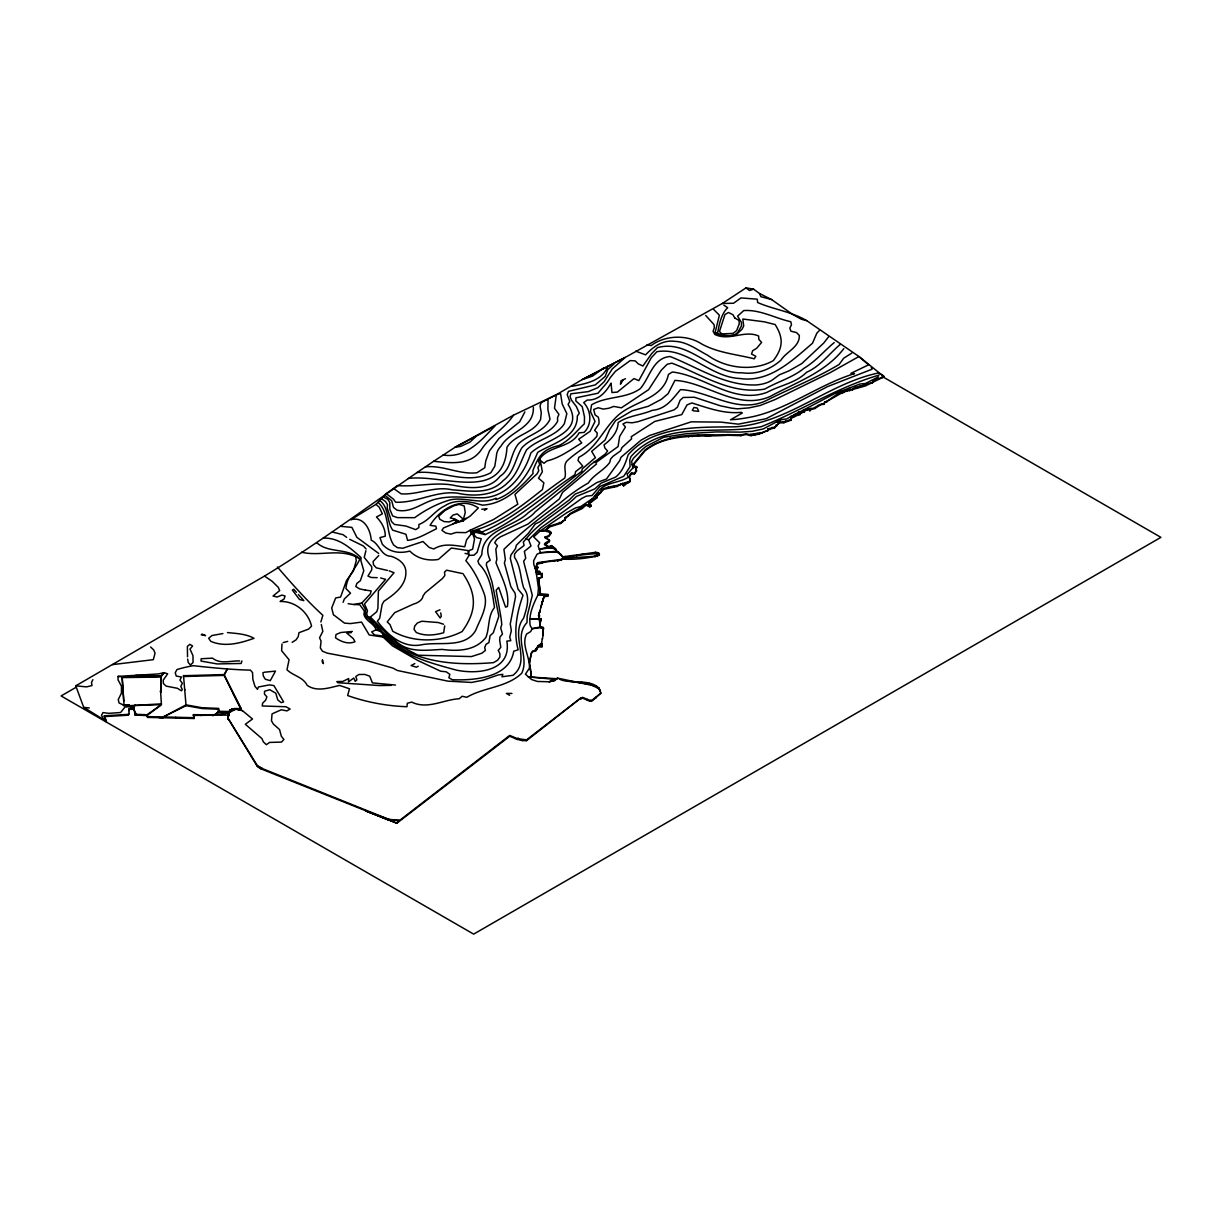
<?xml version="1.0" encoding="UTF-8"?>
<svg xmlns="http://www.w3.org/2000/svg" width="1222" height="1222" viewBox="0 0 1222 1222"><rect width="100%" height="100%" fill="white"/><g stroke="black" fill="none" stroke-linecap="round" stroke-linejoin="round"><path stroke-width="1.5" d="M146.151 714.763L135.275 715.13L133.824 708.485L128.127 704.972L123.101 704.834L119.114 703.017L118.244 699.595L121.436 693.134L121.482 686.321L118.015 679.799L118.076 676.408L158.432 673.933L163.977 672.65L167.674 673.811L163.213 680.119L163.397 683.572L166.161 686.122L177.373 688.292L181.452 690.797L182.292 689.559L180.825 686.413L182.353 683.205L179.909 680.104L181.513 677.034L176.243 676.041L175.235 672.772L176.976 669.549A86.518 49.949 0 0 1 193.29 665.7C212.2 667.747 231.386 669.671 250.418 670.13L252.542 672.604L252.893 679.493L254.94 686.29L257.521 689.407L258.361 686.993L269.436 684.9L273.896 685.588L283.641 701.917L281.259 702.65L277.776 699.962L275.79 693.18L269.741 689.727L264.532 691.27L264.471 694.142L266.915 696.83L265.632 700.206L262.638 703.185L262.18 705.965L285.948 706.744L290.133 709.02L286.941 710.899L281.289 709.783L272.063 713.862L271.467 720.705L273.27 723.959L279.533 729.534L281.365 736.316L283.916 739.432L281.472 742.09L269.588 742.426L266.365 744.687L263.402 741.922L261.92 738.577L245.332 724.279L252.511 718.994L242.491 710.7L237.633 709.447L241.009 709.172L231.432 709.417L229.599 711.8L230.148 709.921L234.7 708.546L241.07 708.638L241.055 709.967L235.586 709.249L230.148 709.921L229.614 711.25M241.177 709.875L241.177 709.066M541.636 604.508L542.446 601.148L542.446 601.957M612.314 487.089L629.834 481.178L623.632 485.867L622.563 483.438L617.232 486.417L603.973 489.228L596.519 496.59C599.04 481.987 618.164 484.034 628.184 477.252L627.085 473.999C629.804 472.731 634.172 463.917 636.799 467.522L635.577 469.065C637.899 470.226 633.897 465.429 632.202 464.727L631.621 461.397L633.561 458.143L642.635 449.222L646.026 446.397L663.699 437.262L686.733 433.657L716.504 431.916L740.333 432.13L752.217 431.305L763.307 428.922L780.827 419.589L786.464 418.993L834.779 393.53L859.769 384.075L865.512 383.448L878.481 376.819M727.121 435.246L740.853 435.674L746.138 434.497L750.216 435.567L750.445 434.452L761.871 432.634L767.615 430.526L767.996 428.876L774.626 427.074L778.689 423.499L780.827 419.589M750.216 435.567L758.816 434.253L758.816 433.443M758.816 434.253L767.615 430.526M797.233 415.404L800.196 413.891L797.997 413.83L797.233 415.404L791.459 418.138M823.949 404.314L824.728 401.809L826.759 401.442L839.27 392.72L843.592 391.911L824.728 402.634L823.949 404.314C818.832 403.902 816.143 409.706 811.103 409.187L809.819 410.806L809.239 409.019C814.921 409.019 818.373 403.856 823.949 403.489M826.759 402.252L826.759 401.442M136.009 715.13L147.022 715.542L160.769 705.17L147.022 714.733L136.177 714.32L133.824 709.295L133.885 706.301L135.199 705.491L161.426 704.666L160.586 691.087M130.601 708.485L133.824 708.485L133.885 706.301L128.982 706.347L128.952 704.85L123.101 704.834L124.064 705.766L124.064 704.957M531.524 679.524L525.414 674.208L529.386 668.205C530.165 656.642 521.03 645.14 526.575 634.035L530.73 631.56L532.044 628.719L530.165 625.465C528.546 614.727 533.189 604.508 537.863 595.099L540.216 594.671L540.323 591.769M533.357 407.262C534.304 428.296 509.986 430.877 501.051 446.061A36.11 20.85 0 0 0 496.422 455.959L494.803 466.239L490.832 472.715C467.446 485.378 441.646 469.951 416.931 472.578C366.432 507.558 317.063 544.187 264.487 576.081L75.749 685.848L83.722 707.37L106.421 721.301L104.374 715.787L128.096 714.381L129.028 713.526M365.897 550.725L364.217 557.385L371.687 566.657L371.778 569.773L367.944 576.066L371.198 577.471L377.17 577.67M849.855 387.939L843.715 392.033L865.482 385.892L884.086 376.743L858.959 356.519L806.703 320.653L801.388 319.248L792.727 314.497L771.617 299.573L759.61 293.555L753.577 289.156L746.031 287.873L722.309 303.484L625.175 357.435L582.252 379.568L556.331 394.737L554.498 408.255L558.943 414.395L557.507 417.741L557.66 421.178C550.206 434.971 531.692 436.605 521.718 448.016C515.348 458.601 514.019 472.654 503.22 480.552C489.839 495.063 469.767 490.938 452.339 489.854C434.925 485.669 418.123 495.002 401.152 493.856L393.591 488.495L386.167 493.596L376.025 504.335L350.775 519.732C363.851 516.051 370.495 529.523 371.228 540.2C379.568 543.714 380.76 556.163 391.239 556.331C397.7 558.378 404.864 563.082 405.765 570.338C407.232 584.773 394.828 594.075 383.952 601.27L382.119 604.493L379.721 618.164L377.354 621.265C387.817 634.966 402.603 648.332 421.254 644.865C439.095 641.183 464.803 649.004 475.663 630.415C480.2 619.035 488.815 605.822 484.065 593.403C479.589 581.779 474.105 570.2 465.857 560.684L469.034 555.384L474.029 555.17L477.145 552.298L481.239 538.719L476.473 537.558L470.134 530.256L465.826 532.639L456.112 532.441L450.903 534.121L445.694 532.991L441.921 530.333L443.494 527.965L458.815 521.55L454.019 520.007L449.054 521.947L444.182 521.611L439.813 519.289L438.683 516.264L445.007 510.429L453.805 505.786L459.212 504.365L464.207 506L465.246 512.598L462.924 520.923L452.751 523.719M444.701 625.878L443.678 632.721C434.971 635.226 424.721 636.357 416.244 632.446L414.059 629.361L414.747 626.015L417.435 622.945L421.85 621.234L438.362 622.548L443.555 624.243M159.12 716.871L159.12 717.681L194.023 718.505L193.412 714.626L212.918 715.023L215.958 713.999L218.463 711.28L218.662 709.218L202.149 708.546L186.065 705.674L163.259 716.963L147.48 716.611L147.022 714.733L147.48 716.611M583.536 554.04L563.311 556.728L561.494 560.134L545.592 561.952L536.794 564.365L537.741 562.624L561.494 559.325L563.311 557.553L556.942 551.183L540.567 552.726L537.054 554.177L533.632 560.791L533.754 564.182L536.321 572.049L539.574 572.217L541.972 576.585L538.566 578.541L541.972 577.395L542.293 573.469L536.504 574.432L538.444 588.21L537.863 595.099L540.216 593.846L548.113 594.595L547.853 596.107L543.989 596.855L540.811 607.059M541.117 619.539L529.706 618.729L541.117 618.729L539.818 625.084L540.613 627.665L543.576 628.047L543.148 629.972M322.425 659.804L322.165 661.896L323.448 663.607L322.593 660.201M537.649 567.634L536.137 567.512L536.794 563.556M536.137 566.702L537.619 566.962L537.145 567.909L534.732 567.604L536.107 566.58M539.91 610.542L538.612 615.842L540.613 627.665L532.044 628.719L540.613 626.855L543.103 627.421L542.965 634.966M800.196 414.701L800.303 413.021L804.32 411.539L798.852 414.533M282.007 643.963L281.625 650.715L289.079 659.758L286.971 669.763C293.173 675.858 302.964 676.866 307.211 685.374C316.926 692.202 329.1 687.803 339.548 685.42L349.523 688.78L347.628 695.532C366.065 702.161 387.359 706.102 406.987 706.713L407.293 703.276L411.692 702.1C427.486 709.829 443.235 699.656 459.228 698.74L462.145 696.265L466.758 697.304C483.836 687.207 506.916 687.558 521.733 673.23C529.752 656.733 513.087 637.67 526.972 622.578L527.201 615.873L532.318 595.389L523.612 561.28L525.75 558.24L524.345 551.382L531.005 545.99L528.607 539.773L525.995 539.009L523.306 542.094L524.116 545.455L516.982 550.908L514.508 554.055L514.554 557.431C520.847 566.366 520.328 577.899 523.719 587.965C530.883 597.161 526.529 608.434 523.642 618.149C509.375 635.715 531.937 660.491 512.965 675.308L501.921 676.774L502.838 674.33L498.286 674.926L482.919 680.226L471.631 682.441L447.909 681.143L397.333 670.466L392.98 668.113L366.982 660.659L327.252 653.144L322.425 651.173L320.332 647.966L321.08 641.107L319.538 637.792L322.822 631.346L321.31 624.503M542.4 639.091L543.347 633.668M767.615 431.335L767.996 429.701L774.626 427.899L779.147 422.919L783.867 422.751L791.169 420.139L791.459 417.328L795.079 414.227L793.475 417.237M228.193 718.597L257.048 765.98L260.561 768.684L396.875 823.216L509.757 736.224L517.242 739.447L526.56 740.654L580.328 698.388L582.65 697.334L589.829 700.435L592.09 700.191L600.903 693.134C597.268 676.606 568.994 684.977 559.386 679.02M228.132 717.009L230.148 709.921L234.7 708.546L235.586 709.249L229.69 712.35L222.939 714.091L215.958 713.999L218.463 712.09L223.244 712.197M538.566 578.541L540.323 592.578M298.428 635.532L298.947 632.706L308.601 629.086L311.549 626.153C308.25 611.947 295.067 600.98 280.113 601.484L284.161 598.933L285.047 595.985L281.976 595.083L277.104 597.023L273.041 596.015L279.67 590.593L278.249 587.278L272.185 581.336L264.487 576.081M843.592 392.72L843.715 391.223L839.514 391.422L839.27 393.53M230.148 709.921L229.69 712.35L218.463 712.09L218.662 708.393L202.149 707.737L186.065 704.85L163.259 716.963L194.023 717.696L194.023 718.505M629.849 481.987L630.277 478.963L629.101 476.641L631.194 473.082L634.478 473.158L636.525 470.195M542.4 638.281L541.392 644.208L538.047 645.98L534.64 650.959L532.716 650.898L531.341 652.899L529.523 661.835L530.043 667.181M538.566 577.731L539.91 590.486M549.472 540.246L549.472 541.056L544.997 537.054L549.472 540.246L549.289 541.942L546.417 543.24L546.417 542.431L549.289 541.132L544.523 544.416L548.617 547.578L555.46 548.739L556.239 551.977L558.454 551.993L563.311 557.553C627.146 547.624 593.098 560.883 562.41 559.141M381.493 498.744L385.373 501.371L387.511 504.533L387.221 507.985L391.498 521.534L394.477 524.452L405.964 526.071L415.694 529.645L418.886 527.568L418.886 524.498C428.983 520.74 434.849 510.597 444.655 505.908C455.791 498.454 470.271 501.616 482.308 505.129C503.464 504.243 519.686 488.479 533.021 473.586L532.884 470.592C538.322 456.768 542.461 449.238 558.698 445.633C569.605 440.5 575.837 431.733 584.376 423.79L584.483 416.901L582.237 406.682L575.868 400.953L575.913 397.837L597.986 393.224L603.21 387.023A102.113 58.946 0 0 0 610.343 377.537L615.399 371.366L630.17 360.597L635.226 360.887L638.251 363.851L642.909 366.02L651.693 353.586L657.528 347.598C689.208 338.998 710.929 374.008 742.06 372.786C756.311 374.864 770.211 369.64 780.843 360.276C786.326 351.6 799.799 347.063 799.325 335.424L796.454 332.537L790.909 331.223L789.855 328.092L791.474 324.762L790.802 321.722C775.435 318.362 760.038 309.38 743.77 310.571L737.584 316.116L741.448 322.501L741.433 325.953L737.767 332.476L734.147 335.225C727.884 335.729 720.216 336.86 715.191 332.277L719.376 315.23L713.587 309.38M539.91 611.351L538.612 615.017L539.482 615.934L538.612 615.842L543.989 596.046L548.113 594.595L540.216 594.671L540.261 593.082M597.115 497.66L597.191 496.468L597.115 497.66L588.698 504.182L591.173 505.862L588.698 503.372L597.512 492.466M597.222 496.346L588.698 503.372L589.34 504.885L586.484 504.61L570.537 513.255L564.931 518.51L570.537 514.08L582.176 508.551L586.484 504.61M804.32 412.364L804.626 410.118L807.238 409.309L809.239 409.019L809.819 410.806M229.599 711.8L229.614 710.425L231.432 709.417M539.574 571.407L540.139 574.096L536.504 574.432L535.664 571.01L539.452 571.881L538.398 572.064L539.574 571.407L535.664 571.01M539.818 624.274L541.117 618.729L539.162 619.111L539.162 618.301M222.939 714.091C233.035 710.272 226.085 720.644 228.193 718.521L257.048 765.171L260.561 767.859L388.84 819.336L399.594 820.436L509.757 735.4L517.242 738.623L526.56 739.845L580.328 698.388M227.872 717.956L228.193 719.33M600.476 493.321L601.942 489.472L603.973 488.418L614.269 485.837L614.727 486.555M630.277 479.772L629.101 477.451L631.194 473.892L634.478 473.983L636.525 471.02L635.577 469.065M542.843 600.613L543.989 596.855M241.925 660.949L241.116 663.47L217.226 663.943L200.988 661.056L201.187 658.734L212.582 658.154C220.296 664.539 230.668 660.598 239.634 660.934M636.357 468.897L636.357 468.087M537.145 567.909L536.321 572.049M343.107 602.293L344.299 599.009L350.5 593.144L345.979 588.592C346.559 577.059 355.403 568.933 359.894 559.004C348.087 547.425 328.458 553.719 316.727 542.66M819.626 330.23L816.815 333.209L812.523 343.214C792.238 360.597 769.234 382.868 740.013 378.499C709.875 377.369 686.825 346.452 656.871 351.707L651.265 357.802L638.816 380.622L633.958 378.591L617.37 392.094L611.947 392.537L611.061 383.097C605.898 392.186 598.749 400.51 587.156 400.068L583.704 402.634C591.265 410.607 592.288 424.37 584.147 432.374L578.999 432.863C570.72 449.1 546.051 445.282 538.551 461.137L539.742 464.513L537.909 467.491L538.765 470.699L536.993 473.922L514.966 494.391L517.777 504.243L493.535 519.518L470.134 530.256L471.356 533.8L466.544 539.91L464.772 546.753C454.202 545.486 443.815 542.843 433.734 548.984L429.166 547.425L422.965 541.514L402.741 548.25L397.349 547.639L393.652 544.997C385.327 532.089 390.124 513.377 378.087 502.334M524.864 411.906L519.717 421.773L499.08 438.316L489.426 450.979L485.776 460.893L484.752 467.766L476.947 472.761C459.487 474.869 443.112 464.956 425.439 466.85L416.931 472.578M386.167 493.596L393.377 499.065L395.684 502.227C416.259 503.174 435.842 490.648 457.242 493.108C474.518 496.987 494.788 495.765 507.924 482.507C517.746 473.815 520.893 460.862 526.529 449.91C537.588 439.003 555.598 436.957 564.335 423.744L566.84 413.662L562.166 403.84L560.592 393.637L556.331 394.737L513.439 415.22C504.946 428.372 490.19 436.117 481.529 449.406C470.623 465.933 450.643 462.985 433.657 461.29L425.439 466.85M462.924 520.923L463.734 518.876L460.19 521.168L462.924 520.923L470.47 515.821L478.352 507.97C460.74 495.827 439.599 509.589 430.068 525.353L435.857 526.178L436.468 528.775C427.104 533.174 418.077 539.162 407.583 540.384L405.948 534.258L392.69 530.149C386.396 521.091 389.131 507.283 379.798 500.531M320.851 621.983L322.868 615.308C306.63 600.491 291.691 583.536 277.394 566.993M529.523 662.66L531.341 653.724L532.716 651.708L536.046 650.807L537.94 647.049L535.419 649.982L537.94 647.049M600.476 492.512L598.154 495.032L595.389 495.689M599.422 494.085L599.62 492.833M791.169 420.139L790.466 416.427L793.475 416.412L799.035 411.677L797.997 414.655M544.997 537.054C550.587 535.633 554.681 530.944 545.409 530.211L539.987 531.081L533.678 536.916L539.696 542.828L538.123 545.959L540.567 552.726L556.239 551.977M92.887 679.646L91.497 682.472L92.017 685.573L86.518 686.871L75.749 685.848M622.869 380.317L620.455 384.182L620.99 380.806L625.465 378.713M810.476 410.409L811.103 408.362L811.103 409.187M471.356 533.8L472.96 530.76C499.248 523.826 521.427 506.29 542.4 489.64L543.866 482.782L538.52 478.199L542.354 471.768L539.818 457.792M536.046 649.997L538.047 646.805L542.064 647.08L541.392 643.383L542.217 643.597L542.064 646.27L538.047 645.98L541.392 643.383M636.799 466.697L636.097 468.698M692.278 410.332L693.959 407.491L697.258 408.041L698.74 411.371L693.118 410.76M562.41 558.317L594.457 556.3L599.223 553.703L597.1 552.543L597.1 553.352M799.035 411.677L796.79 415.373M298.229 636.601L296.136 639.778L292.134 642.344M550.312 534.06L551.321 532.563L549.075 536.275L544.997 537.863M843.822 348.652C825.125 372.71 796.026 382.379 769.982 396.554C736.973 410.974 706.637 381.967 674.926 380.409L668.113 393.652L661.316 399.334L648.24 406.315L632.171 410.76L615.567 420.582L609.411 430.083L605.073 440.057L591.662 451.361L595.42 457.639L582.222 468.881L581.886 471.188C563.648 484.508 546.814 499.63 528.332 512.66C513.469 527.476 482.385 529.34 481.819 554.62L477.909 561.02L478.948 563.999C490.633 575.257 492.115 592.685 494.498 607.471C487.532 616.117 489.793 627.894 485.852 637.487C475.312 650.959 457.761 651.433 442.288 649.417C426.234 650.119 407.812 653.281 395.271 640.557C385.709 633.974 378.621 624.961 370.281 617.125L368.005 617.171L366.676 614.086L367.455 610.664L364.462 604.019L385.602 579.335L380.622 577.975M852.376 390.062L852.757 388.672L855.812 387.145L860.487 386.213L860.487 387.038M545.409 530.211L549.839 526.04L561.051 522.451L565.038 519.564L561.051 523.276L549.839 526.85L545.409 530.211L551.321 533.372M828.638 336.737L823.75 343.046L801.8 363.56L789.03 370.831L779.331 374.833L771.937 380.256A25.815 14.908 0 0 1 756.403 384.93C724.783 386.137 698.129 367.501 670.053 356.503C652.854 357.893 649.798 377.552 640.389 388.55C626.138 398.968 606.754 395.882 591.57 404.803L590.47 411.554L595.068 421.422L590.089 431.305L578.693 439.217L581.748 442.914C570.613 449.665 559.645 457.899 546.921 460.984L544.004 463.275L540.628 460.694M751.744 435.796L750.445 434.452M536.993 564.64L536.137 567.512L537.619 567.772M858.929 386.534L872.371 382.455C874.677 376.239 893.068 379.324 878.083 373.046C827.538 383.83 787.335 423.545 735.125 426.799C708.088 427.257 680.012 426.111 654.396 436.239C644.3 440.18 635.409 446.61 628.215 454.676C625.511 462.924 622.93 471.142 615.659 477.054L601.132 483.133L594.824 488.892L576.417 496.438C561.02 511.743 539.65 521.305 525.995 539.009M547.67 528.286L545.409 531.02L539.987 531.081L566.977 512.598L575.654 507.863L580.878 506.488L592.38 498.622M528.607 539.773L540.735 527.889L581.825 498.408L586.255 496.147L592.028 495.521L599.865 486.493L623.709 476.275L630.094 466.667L629.758 459.991L630.934 456.616C664.065 419.283 718.124 435.643 761.26 426.661C800.914 410.898 837.467 387.221 878.954 375.139M598.872 553.383L598.902 554.238L598.811 553.444M608.067 366.065C602.217 380.76 586.117 383.739 572.064 386.274M348.148 603.714L353.891 604.508L361.849 602.981L370.358 593.861L371.198 590.913L365.393 590.089M161.426 703.857L128.127 705.781L128.952 704.85L130.555 706.484L124.934 707.095L120.627 712.518L108.758 713.343L102.969 712.594L101.502 715.328L103.228 718.628M458.815 521.55L458.113 522.344L454.019 520.007M840.507 344.176C829.219 353.677 820.42 366.172 806.596 372.267C796.041 382.975 779.896 385.373 766.866 392.399C733.505 404.635 704.055 375.521 672.314 371.992L668.434 374.451C663.24 399.197 634.447 400.847 618.195 415.236C603.714 428.082 597.13 447.878 578.846 457.303L577.991 460.45L582.757 466.101L575.577 471.631L574.951 474.655C544.966 494.452 518.296 519.579 485.149 534.579L477.863 529.462L473.067 534.717L474.518 538.978L472.624 549.228L468.622 550.694L451.392 548.021L438.393 559.432C428.296 561.188 417.069 558.683 409.828 551.076C399.609 553.719 389.742 552.466 382.318 544.264L379.935 537.604L385.251 536.214C385.572 529.05 381.463 521.977 376.468 516.998L382.349 513.836L379.232 507.252L376.025 504.335M443.067 455.042C465.689 458.54 481.193 440.592 494.925 425.928L476.259 436.162L470.042 442.043L460.725 446.381L455.088 447.283L433.657 461.29M370.281 617.125L376.773 611.687L377.888 608.342L378.392 591.127L394.049 572.706L389.115 570.842M333.927 615.078L344.512 623.128L350.439 623.587L361.544 622.09L369.212 634.951L383.143 637.074L383.998 636.173L383.112 634.065C376.788 628.49 372.42 621.448 365.622 616.285L365.439 609.473L361.849 602.981M378.774 555.491L373.061 561.555L373.55 564.854L376.315 567.833L387.405 570.445M104.374 715.787L104.374 716.611L128.096 715.206L129.028 714.335L128.997 708.485L133.824 708.485M834.214 342.588C824.04 351.035 815.532 361.468 804.03 368.25C792.62 377.659 777.65 381.646 764.819 389.07C731.26 395.103 701.81 374.375 671.856 363.148L667.181 364.263L661.224 370.251L648.653 389.619L621.402 407.827L613.78 406.422L608.755 408.27L603.286 409.095L598.215 407.766L593.709 409.462L595.038 414.838L598.337 417.221L599.009 420.536L598.963 423.866L594.625 430.281L597.237 433.046L596.932 436.239C588.194 446.427 575.99 452.109 566.565 461.381C562.777 466.621 566.886 472.563 564.701 478.138C537.604 496.789 512.644 519.365 481.865 532.013L472.96 530.76M596.871 686.397L557.583 678.118L554.757 680.669L549.106 681.784L537.359 681.448L532.166 679.753M603.592 368.021L592.456 376.132L582.252 379.568L625.175 357.435L612.222 368.968L604.035 381.86L597.741 387.741L588.286 391.605L570.811 393.82L570.109 396.814L571.499 400.174L576.326 406.498L579.274 413.173L577.319 416.122C577.685 437.43 552.573 443.433 537.68 452.354C529.447 472.272 517.563 491.947 496.025 499.508L496.056 498.179C481.239 505.328 465.597 496.544 450.261 499.859C437.445 503.54 425.47 509.834 414.686 517.685L397.333 517.624L392.644 515.944L389.818 509.299L389.772 502.441L387.68 499.218L383.219 496.926M596.565 463.932L562.594 492.313L559.309 498.943L527.919 524.116L500.317 536.886L496.636 539.605L494.696 542.767L497.461 545.806L495.827 549.075L496.835 559.355L495.979 562.746C501.249 576.356 509.88 591.631 507.39 606.463L505.572 607.135L498.683 587.415L496.132 590.257L500.424 614.315A303.025 174.945 0 0 1 501.768 624.656L500.715 627.955L502.471 634.035L499.89 637.151L499.706 640.572L500.821 647.309L498.24 650.41L499.905 653.709L499.89 657.1L497.553 660.262L493.474 662.645C455.332 665.776 411.677 663.347 383.112 634.065M536.534 571.041L537.619 566.962L534.732 567.604M614.116 363.805L607.777 369.64L605.196 376.376L595.251 384.915L568.459 391.315L567.176 394.645L569.773 401.351L568.077 404.436C586.255 433.55 545.745 438.591 530.837 453.041C524.238 474.411 507.985 496.208 483.851 497.736C468.393 498.133 453.148 495.261 437.858 498.683C423.667 501.081 412.058 513.515 397.058 510.185L393.484 507.405L391.697 500.73L384.777 495.216M538.612 615.842L539.482 615.124L539.223 618.699M393.591 488.495L397.303 485.546C416.778 487.227 436.132 481.346 455.562 485.669C470.714 488.632 489.503 489.885 500.073 476.259C511.713 468.82 510.216 453.576 518.495 443.846C528.011 434.589 543.927 432.176 550.022 419.238L547.884 409.538L548.036 399.258M851.749 353.127L843.715 358.199L839.163 364.431C816.143 378.255 790.894 388.184 766.897 400.251C737.66 414.93 709.554 390.872 680.486 389.619C672.726 398.723 665.929 409.217 652.273 410.332C641.168 415.144 628.016 415.679 618.118 422.613C617.935 432.008 611.229 439.508 604.035 444.884L604.859 447.939L607.578 451.025L605.318 454.019L590.425 464.834C573.729 481.896 553.566 496.499 535.068 511.972C522.084 528.057 476.672 531.982 490.251 560.211L486.692 562.639L486.341 565.068L491.992 581.947L498.851 616.224L493.291 632.813L490.068 635.73L488.922 642.558L486.05 644.345L484.722 647.492L485.363 650.471L481.835 653.22L471.448 656.581L418.046 655.221L400.312 645.964L392.69 640.649L382.562 632.141L374.818 622.853L368.005 617.171M569.116 515.18L567.711 516.28L567.711 515.47M803.557 409.462L804.626 410.943L811.103 408.362M518.082 737.966L517.242 739.447L517.242 738.623M586.484 505.434L589.829 506.886L591.173 505.862M233.219 693.668L241.07 708.638L224.13 674.575L224.13 675.399L183.514 676.514L183.514 675.705L224.13 674.575L227.414 668.877L224.13 675.399L241.07 709.447M619.019 484.92L626.764 482.95L622.93 485.073M542.217 643.597L538.047 645.98M396.875 822.406L399.594 820.436L388.84 820.145L366.035 811.026L396.875 823.216M134.802 714.626L136.177 714.32L134.802 714.626L134.741 713.511M776.703 422.094L783.867 421.926L791.169 419.314M135.138 705.522L135.199 704.682M484.401 510.368L487.043 508.749L481.774 509.269M810.476 409.599L809.239 409.828M75.963 687.36L61.1 695.944L473.662 934.127L1160.9 537.359L882.009 376.345M807.238 410.118L809.239 409.019M589.34 504.06L587.568 505.053L589.829 506.076L591.173 505.037L589.829 506.886M513.439 415.22L455.088 447.283L476.259 436.162M414.823 663.592L411.096 665.562L416.366 667.197L418.23 666.25M556.331 394.737L541.239 402.573L540.017 405.948L541.285 412.746L540.567 419.467C533.754 433.611 514.981 434.146 506.977 447.283C503.815 503.571 442.7 473.739 408.102 478.489M128.127 705.781L128.982 705.338L128.982 706.347M466.178 518.189L463.642 519.457L457.211 513.897L452.98 515.088L450.215 517.991L454.767 518.846L458.953 521.305M379.798 631.285L376.101 629.773L371.687 631.911L374.451 634.936L383.998 636.173C403.229 656.015 430.786 663.149 456.585 670.16C478.245 674.636 511.743 670.878 506.855 641.122L510.827 640.679L509.727 637.273L511.331 630.644L510.246 623.999L515.562 596.626L515.058 593.205L510.903 586.82L504.38 562.975L505.358 559.584L503.907 549.335C520.725 533.021 539.269 517.96 558.591 504.319C567.909 496.269 577.624 488.999 588.301 483.041C593.877 474.518 603.76 470.562 609.763 462.405L610.557 459.06L613.123 456.218L620.562 450.903L621.967 447.558L631.606 438.851L631.27 436.712L654.793 421.437L681.769 414.594L687.024 404.91L691.896 402.955C707.889 407.965 724.188 414.121 741.28 412.333L742.38 412.975L730.496 419.772L736.438 419.36A128.035 73.916 0 0 0 753.684 416.488C789.595 408.056 819.397 384.426 854.514 373.611L850.894 373.367L868.567 364.828L858.959 356.519L829.937 372.771L775.099 399.548L760.313 405.429L749.162 407.858L737.401 408.835L731.611 408.163L720.384 405.796L694.417 397.272L683.19 397.471L680.074 400.312L677.492 407.063L674.101 409.874L637.838 421.727L632.141 422.797L626.26 422.323L622.93 423.988L625.435 427.043L619.646 436.437L618.072 446.549L595.74 462.741L593.953 462.038M474.105 535.832L472.104 532.731L476.687 530.654M546.417 542.431L546.738 543.454L544.523 544.416L548.617 546.769L551.458 545.608L555.46 548.724L556.239 551.168M557.583 678.118L549.106 681.784L554.192 680.471M439.966 609.809L435.582 611.672L440.149 617.965L441.279 616.316L440.73 612.879M543.148 629.162L542.11 627.833L543.103 627.421L543.576 628.856M751.118 434.406L751.118 435.231L754.203 434.039L754.203 434.849M636.799 467.522L636.357 466.392L634.187 466.117L633.439 464.07L644.834 450.185C671.795 429.701 708.989 436.04 740.853 434.864L746.138 433.688L750.216 434.757M753.577 289.156L749.514 290.531L746.031 287.873M193.412 715.435L228.682 715.084M222.893 633.576L211.941 635.532L208.672 638.281L210.795 641.336C224.787 647.446 240.429 643.169 254.008 638.312C246.004 633.806 236.488 633.546 227.475 632.568M847.335 390.704L847.335 389.894L852.376 389.238M542.293 573.469L540.139 574.096L542.293 574.279M553.245 547.349L551.458 546.433L548.617 547.578L551.458 545.608L553.245 548.159L555.46 548.739L548.617 547.578L548.617 546.769L539.36 549.35L553.245 547.349L555.46 549.533M283.214 642.589L287.705 641.382M112.546 664.615L153.33 659.666L155.041 653.174L153.728 649.951L150.612 647.003M559.707 559.645L557.919 560.791M581.962 554.253L595.45 552.313L595.908 553.154M472.104 532.731L475.327 532.196L485.149 534.579M580.328 699.198L582.65 698.144L589.829 701.26L592.09 701.016L600.903 693.134M263.998 672.268L275.485 671.107L270.291 680.639L265.342 679.279L263.341 676.041L262.929 672.619M391.284 685.374L379.4 685.557L337.791 682.716L336.86 681.586L342.725 681.448L348.713 678.546L348.453 681.891L353.769 678.027L355.251 681.372L356.855 679.89L355.846 676.484L358.917 674.498L364.889 674.437L369.731 676.209L372.435 682.899L395.47 685.053M351.34 632.645L346.636 632.95L353.311 638.648L355.006 641.764C348.285 644.529 341.091 641.779 335.515 637.792L336.004 634.493L340.816 632.507L352.318 631.453M734.819 317.98L738.974 320.439L739.249 323.876L736.637 330.612L733.124 333.392L717.436 334.125C719.04 325.021 720.888 314.421 727.655 307.7L723.852 305.133M161.136 691.881L160.922 676.224L163.977 672.65L160.922 677.034L161.136 691.881L161.121 690.293M160.571 691.117L160.586 691.896L160.632 690.308M118.076 676.408L122.139 676.774L122.139 677.599L160.922 677.034L160.922 676.224L135.673 675.384M135.55 714.32L135.642 715.13M128.997 709.31L133.824 709.295M511.926 693.439L506.397 693.393L509.605 695.303M218.463 711.28L229.69 711.525M163.259 717.772L147.48 717.421L147.022 715.542M353.891 604.508L359.772 604.737L364.37 611.076L363.942 614.483C365.684 621.295 373.901 623.083 376.101 629.773M340.739 526.346L351.875 527.369L356.87 537.313L378.713 553.459M562.471 556.682L563.311 556.728M722.309 303.484L733.551 303.239L740.99 297.924L757.273 299.176L757.64 302.521C773.144 309.365 791.489 311.595 806.703 320.653M557.599 678.775L528.148 676.881L555.735 679.447M540.216 594.671L548.113 595.42M83.722 707.37L89.282 707.95M463.138 573.714L446.656 570.185L444.518 572.095L444.854 575.531L442.318 578.632L425.18 592.792L423.011 596A16.787 9.684 0 0 1 413.494 604.096L394.706 612.634L387.237 621.922L390.017 624.61L392.72 631.239C413.479 643.077 440.913 642.36 462.053 631.591C476.473 611.687 477.222 595.45 463.657 574.661M583.719 683.297L581.367 682.182M636.357 467.201L634.187 466.926L633.439 464.879L644.834 450.994C667.884 432.221 699.732 437.308 727.655 435.246L727.655 434.436M566.565 680.868L589.294 684.152L589.294 683.327M332.308 532.028L343.061 534.671L346.666 537.39M201.187 634.829L205.586 635.623L201.905 634.035M323.265 538.062C338.983 537.619 350.256 547.899 361.086 557.568L360.887 560.577L363.789 570.705L360.368 580.694L356.824 583.459L355.816 586.514L359.558 588.882L365.149 590.058M771.617 299.573L760.863 296.686L759.61 293.555M388.84 819.336L392.858 821.047M465.063 553.398L467.675 553.978L468.622 550.694L469.034 555.384M647.095 344.589L651.112 345.597C665.012 335.103 686.978 334.354 701.55 343.901C717.62 352.868 736.561 354.349 754.249 358.81L755.822 356.305L751.515 354.029L752.691 350.699L756.601 348.331L761.627 342.389L758.847 339.411L758.618 336.019C744.565 329.65 729.152 341.534 714.809 334.431L713.052 331.223L714.32 327.863L714.015 324.563L705.69 315.459M635.73 351.142L645.567 354.838C653.19 346.849 662.614 339.716 674.788 341.335C687.176 341.793 697.075 349.782 707.675 355.251C725.715 368.433 753.516 371.839 773.312 360.643C783.256 347.598 783.592 338.02 775.13 324.533L764.254 321.814L742.793 319.018L743.709 325.892L742.09 329.176L735.797 334.996L730.267 335.821L718.444 334.904L715.191 332.277M301.559 552.222C320.683 556.865 341.641 547.257 359.894 559.004M366.035 811.026L389.1 819.565M542.11 627.833L543.103 628.23M549.839 532.777L550.755 533.143M257.995 766.82L262.134 768.531L259.4 767.095L259.4 767.905M590.7 684.534L598.917 688.75L600.338 692.003M518.082 738.791L523.031 740.944L523.031 740.12M349.736 539.33L363.377 545.974L366.111 548.984M242.491 710.7L241.009 709.997L240.978 708.653M257.048 765.98L262.134 768.531M839.514 391.422L841.927 393.515M556.942 551.183L558.454 552.802M556.942 552.008L561.433 554.742M598.902 554.238L597.94 553.642L598.475 555.506M546.738 543.454L546.738 542.629L544.523 543.607L548.617 546.769M634.187 466.117L632.202 464.727L632.859 468.011M635.898 470.134L636.525 471.02M721.79 333.866L719.468 331.483L724.952 314.528L728.48 312.496L732.94 314.711L734.773 317.949M383.143 637.074L392.476 645.858L417.832 660.491L440.699 671.229L446.152 671.779L449.849 674.345L448.871 677.736L452.369 679.738C474.136 680.608 509.498 677.828 513.729 651.189L518.159 649.829C513.179 631.438 516.906 612.497 523.047 595.251L518.052 589.157L510.307 558.423L510.918 555.017L515.501 548.663L516.341 545.256L528.301 533.418L535.358 523.902L539.803 521.825L569.192 500.012L575.15 494.055L584.971 490.251L596.825 482.568L606.463 479.009L619.768 460.557L620.959 457.288L641.015 440.195L649.707 435.46L691.209 421.834L720.888 422.109L738.332 424.156L766.072 418.718L827.554 386.61L872.08 369.197L871.271 367.486M298.367 594.488L303.835 600.644L299.482 599.483L292.348 590.058L293.723 589.264L296.457 592.334M228.071 718.536L227.72 717.742M598.917 688.75L598.917 687.94L599.865 689.956M539.818 625.084L540.613 626.855M622.563 483.438L623.632 485.867M104.374 716.611L106.421 722.11M333.392 614.697L331.697 608.006L335.683 597.94L340.587 597.084L346.513 580.526L353.372 571.056L356.244 560.837L355.892 557.706M193.412 714.626L194.023 717.696M187.638 659.086L188.249 662.523L190.433 664.967L193.045 662.584L192.969 655.679L190.006 649.05L192.602 645.995L189.838 644.345L187.363 646.423L187.531 656.779M530.776 671.993L531.463 677.568L530.043 666.357L530.928 673.032M538.612 615.017L539.024 617.431M530.791 672.818L530.928 673.673M183.514 675.705L186.065 705.674L186.065 704.85M122.139 677.599L123.789 701.168M124.064 705.766L122.139 676.774L160.922 676.224L132.618 676.637M564.931 517.685L565.038 520.389M876.174 379.4L876.174 380.225M872.371 382.455L872.371 383.265M857.752 386.763L857.752 387.573M852.757 388.672L852.757 389.482M849.657 390.062L849.657 390.872M838.155 393.423L838.155 394.248M824.728 401.809L824.728 402.634M817.976 405.368L817.976 406.178M815.059 407.736L815.059 408.545M799.555 413.983L799.555 414.793M792.207 416.565L792.207 417.374M785.334 420.994L785.334 421.819M783.867 421.926L783.867 422.751M782.859 421.483L782.859 422.308M779.147 422.094L779.147 422.919M776.841 425.027L776.841 425.836M775.955 425.057L775.955 425.867M774.626 427.074L774.626 427.899M772.044 427.41L772.044 428.219M769.86 428.876L769.86 429.686M767.996 428.876L767.996 429.701M761.871 432.634L761.871 433.443M760.13 432.542L760.13 433.352M757.197 433.26L757.197 434.07M755.165 434.024L755.165 434.849M740.853 434.864L740.853 435.674M740.028 434.528L740.028 435.353M729.213 434.421L729.213 435.231M711.433 434.727L711.433 435.551M710.593 434.757L710.593 435.551L706.392 435.735L706.392 434.925M705.155 434.971L705.155 435.78M698.709 435.307L698.709 436.117M697.655 435.368L697.655 436.193M692.477 435.719L692.477 436.529M688.46 435.994L688.46 436.804M670.007 437.934L670.007 438.759M634.478 473.158L634.478 473.983M631.774 472.945L631.743 473.754M630.476 474.38L630.476 475.19M629.101 476.641L629.101 477.451M628.994 481.667L628.994 482.476M628.047 482.216L628.047 483.026M624.579 484.355L624.579 485.18M617.232 485.608L617.232 486.417M616.209 485.409L616.209 486.219M610.893 486.57L610.893 487.395M608.495 487.089L608.495 487.883M608.052 487.211L608.052 488.021M601.255 490.48L601.255 491.29M599.223 553.703L599.223 554.528M598.948 553.459L599.192 554.589M598.948 688.017L598.948 688.826M598.429 554.742L598.429 555.567M597.94 687.192L597.94 688.017M597.115 555.582L597.115 556.407M596.214 697.029L596.214 697.838M595.129 556.193L595.129 557.003M590.974 700.313L590.974 701.138M589.829 700.435L589.829 701.26M587.37 699.381L587.37 700.191M580.419 698.434L580.419 699.244M576.799 554.941L576.799 555.75M571.499 555.643L571.499 556.453M565.969 516.86L565.969 517.67M565.481 558.087L565.481 558.897M565.312 556.468L565.312 557.278M564.197 558.179L564.197 559.004M562.487 521.168L562.319 522.084M561.494 559.325L561.494 560.134M561.051 522.451L561.051 523.276M560.287 522.741L560.287 523.566M559.523 522.405L559.523 523.23M557.69 560.027L557.69 560.837M554.483 560.608L554.483 561.387M549.625 531.875L549.625 532.7M547.853 595.297L547.853 596.107M547.105 530.883L547.105 531.692M546.677 530.715L546.677 531.524M546.402 724.554L546.402 725.364M545.516 536.977L545.516 537.787M544.752 595.328L544.752 596.153M543.271 631.896L543.271 632.721M542.278 562.151L542.278 562.96M542.033 576.036L541.972 577.395M538.841 578.037L538.734 579.335M538.612 579.152L538.505 580.465M537.741 562.624L537.741 563.434M537.619 566.962L537.649 568.352M529.92 665.394L529.92 666.204M526.56 739.845L526.56 740.654M524.956 739.967L524.956 740.792M515.073 737.691L515.073 738.516M495.322 746.55L495.322 747.36M260.485 767.813L260.485 768.638M259.644 767.248L259.644 768.073M230.821 710.562L229.614 710.425L229.736 712.029M228.545 714.595L228.545 715.42M228.377 715.252L228.377 716.061M221.258 714.06L221.258 714.885M212.918 715.023L212.918 715.832M200.775 714.778L200.775 715.588M184.705 689.254L184.705 690.063M183.758 675.522L183.758 676.331M175.8 717.268L175.8 718.078M161.044 685.084L161.044 685.909M128.997 709.799L128.997 710.624M128.096 714.381L128.096 715.206M126.187 704.957L126.187 705.781M595.45 552.313A4.476 2.581 0 0 1 597.94 552.833"/></g></svg>
